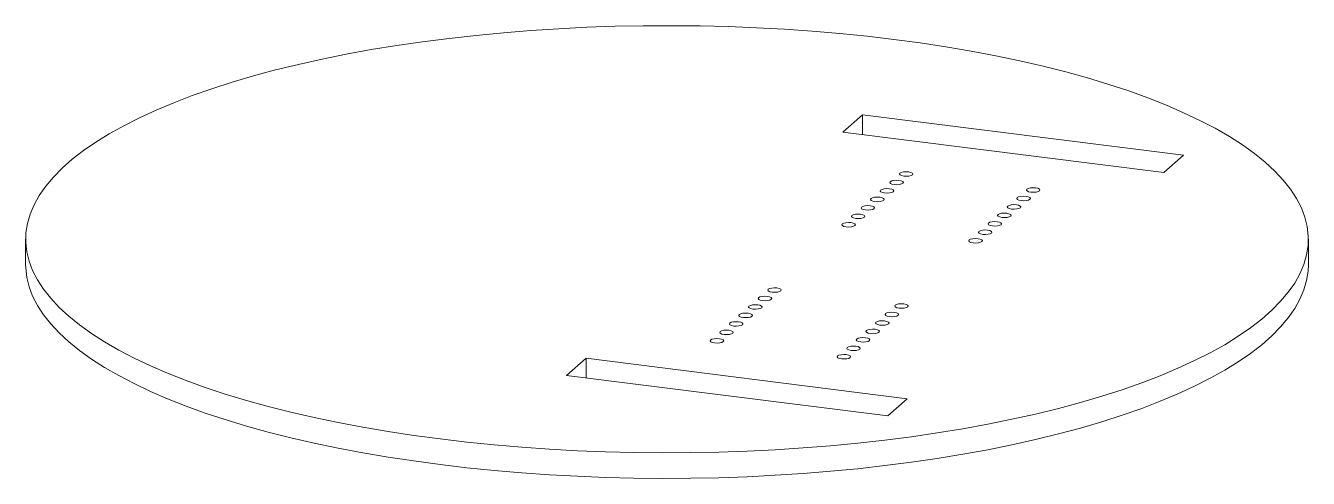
# Paper-space layout '_Dimetric' of a CAD drawing. Header units: inches. Extents: x -5.9 to 5.9, y -2.2 to 2.
import ezdxf

# ---------------------------------------------------------------- set-up
doc = ezdxf.new("R2010")
doc.units = ezdxf.units.IN
doc.header["$MEASUREMENT"] = 0

psp = doc.layouts.new('_Dimetric')

# ---------------------------------------------------------------- linework, layer by layer
at = {"color": 7, "linetype": 'Continuous', "lineweight": 15}
for p, q in [((1.8, 1.146), (1.619, 0.987)), ((4.756, 0.774), (1.8, 1.146)), ((1.8, 0.964), (1.8, 1.146)), ((1.619, 0.987), (4.575, 0.614)), ((4.575, 0.614), (4.756, 0.774)), ((-5.906, 0), (-5.906, -0.236)), ((5.906, -0.236), (5.906, 0)), ((-0.744, -1.097), (-0.924, -1.256)), ((2.212, -1.47), (-0.744, -1.097)), ((-0.744, -1.279), (-0.744, -1.097)), ((-0.924, -1.256), (2.032, -1.629)), ((2.032, -1.629), (2.212, -1.47))]:
    psp.add_line(p, q, dxfattribs=at)
at = {"color": 7, "linetype": 'Continuous', "lineweight": 15, "flags": 128}
for points in [[(-2.088, -1.841), (-1.842, -1.87), (-1.592, -1.896), (-1.338, -1.917), (-1.083, -1.935), (-0.825, -1.949), (-0.565, -1.959), (-0.305, -1.966), (-0.044, -1.968), (0.218, -1.967), (0.478, -1.962), (0.738, -1.953), (0.997, -1.94), (1.253, -1.924), (1.507, -1.903), (1.758, -1.879), (2.006, -1.851), (2.25, -1.82), (2.489, -1.785), (2.724, -1.747), (2.953, -1.705), (3.176, -1.66), (3.393, -1.611), (3.604, -1.56), (3.807, -1.505), (4.003, -1.447), (4.191, -1.387), (4.371, -1.324), (4.542, -1.258), (4.705, -1.19), (4.858, -1.119), (5.002, -1.046), (5.136, -0.972), (5.26, -0.895), (5.373, -0.817), (5.477, -0.737), (5.569, -0.655), (5.65, -0.572), (5.721, -0.488), (5.78, -0.404), (5.828, -0.318), (5.864, -0.232), (5.889, -0.145), (5.903, -0.058), (5.905, 0.029), (5.895, 0.116), (5.874, 0.203), (5.841, 0.289), (5.797, 0.375), (5.742, 0.46), (5.675, 0.544), (5.597, 0.628), (5.509, 0.709), (5.409, 0.79), (5.299, 0.869), (5.178, 0.946), (5.048, 1.022), (4.907, 1.095), (4.757, 1.166), (4.598, 1.235), (4.429, 1.302), (4.252, 1.366), (4.067, 1.427), (3.873, 1.486), (3.672, 1.542), (3.464, 1.594), (3.249, 1.644), (3.028, 1.69), (2.801, 1.733), (2.568, 1.773), (2.33, 1.809), (2.088, 1.841), (1.842, 1.87), (1.592, 1.896), (1.338, 1.917), (1.083, 1.935), (0.825, 1.949), (0.565, 1.959), (0.305, 1.966), (0.044, 1.968), (-0.218, 1.967), (-0.478, 1.962), (-0.738, 1.953), (-0.997, 1.94), (-1.253, 1.924), (-1.507, 1.903), (-1.758, 1.879), (-2.006, 1.851), (-2.25, 1.82), (-2.489, 1.785), (-2.724, 1.747), (-2.953, 1.705), (-3.176, 1.66), (-3.393, 1.611), (-3.604, 1.56), (-3.807, 1.505), (-4.003, 1.447), (-4.191, 1.387), (-4.371, 1.324), (-4.542, 1.258), (-4.705, 1.19), (-4.858, 1.119), (-5.002, 1.046), (-5.136, 0.972), (-5.26, 0.895), (-5.373, 0.817), (-5.477, 0.737), (-5.569, 0.655), (-5.65, 0.572), (-5.721, 0.488), (-5.78, 0.404), (-5.828, 0.318), (-5.864, 0.232), (-5.889, 0.145), (-5.903, 0.058), (-5.905, -0.029), (-5.895, -0.116), (-5.874, -0.203), (-5.841, -0.289), (-5.797, -0.375), (-5.742, -0.46), (-5.675, -0.544), (-5.597, -0.628), (-5.509, -0.709), (-5.409, -0.79), (-5.299, -0.869), (-5.178, -0.946), (-5.048, -1.022), (-4.907, -1.095), (-4.757, -1.166), (-4.598, -1.235), (-4.429, -1.302), (-4.252, -1.366), (-4.067, -1.427), (-3.873, -1.486), (-3.672, -1.542), (-3.464, -1.594), (-3.249, -1.644), (-3.028, -1.69), (-2.801, -1.733), (-2.568, -1.773), (-2.33, -1.809), (-2.088, -1.841)], [(2.181, 0.581), (2.205, 0.58), (2.228, 0.582), (2.248, 0.587), (2.261, 0.594), (2.265, 0.602), (2.26, 0.609), (2.245, 0.616), (2.225, 0.62), (2.201, 0.622), (2.177, 0.62), (2.157, 0.615), (2.144, 0.608), (2.14, 0.6), (2.146, 0.592), (2.16, 0.586), (2.181, 0.581)], [(2.092, 0.503), (2.116, 0.502), (2.14, 0.504), (2.16, 0.509), (2.173, 0.516), (2.177, 0.524), (2.171, 0.532), (2.157, 0.538), (2.136, 0.542), (2.112, 0.544), (2.088, 0.542), (2.069, 0.537), (2.056, 0.53), (2.052, 0.522), (2.057, 0.514), (2.071, 0.508), (2.092, 0.503)], [(3.35, 0.434), (3.374, 0.433), (3.398, 0.435), (3.417, 0.439), (3.43, 0.446), (3.434, 0.454), (3.429, 0.462), (3.415, 0.469), (3.394, 0.473), (3.37, 0.474), (3.346, 0.473), (3.326, 0.468), (3.313, 0.461), (3.309, 0.453), (3.315, 0.445), (3.329, 0.438), (3.35, 0.434)], [(1.915, 0.348), (1.939, 0.346), (1.963, 0.348), (1.983, 0.353), (1.996, 0.36), (2, 0.368), (1.994, 0.376), (1.98, 0.382), (1.96, 0.387), (1.935, 0.388), (1.912, 0.386), (1.892, 0.381), (1.879, 0.374), (1.875, 0.366), (1.88, 0.358), (1.895, 0.352), (1.915, 0.348)], [(2.004, 0.426), (2.028, 0.424), (2.052, 0.426), (2.071, 0.431), (2.084, 0.438), (2.088, 0.446), (2.083, 0.454), (2.069, 0.46), (2.048, 0.464), (2.024, 0.466), (2, 0.464), (1.98, 0.459), (1.967, 0.452), (1.963, 0.444), (1.969, 0.436), (1.983, 0.43), (2.004, 0.426)], [(3.261, 0.356), (3.285, 0.355), (3.309, 0.357), (3.329, 0.361), (3.342, 0.368), (3.346, 0.376), (3.34, 0.384), (3.326, 0.391), (3.306, 0.395), (3.282, 0.396), (3.258, 0.395), (3.238, 0.39), (3.225, 0.383), (3.221, 0.375), (3.227, 0.367), (3.241, 0.36), (3.261, 0.356)], [(1.827, 0.27), (1.851, 0.268), (1.875, 0.27), (1.895, 0.275), (1.908, 0.282), (1.912, 0.29), (1.906, 0.298), (1.892, 0.304), (1.871, 0.309), (1.847, 0.31), (1.823, 0.308), (1.803, 0.303), (1.791, 0.296), (1.787, 0.288), (1.792, 0.281), (1.806, 0.274), (1.827, 0.27)], [(3.085, 0.2), (3.109, 0.199), (3.132, 0.201), (3.152, 0.205), (3.165, 0.212), (3.169, 0.22), (3.164, 0.228), (3.149, 0.235), (3.129, 0.239), (3.105, 0.241), (3.081, 0.239), (3.061, 0.234), (3.048, 0.227), (3.044, 0.219), (3.05, 0.211), (3.064, 0.205), (3.085, 0.2)], [(3.173, 0.278), (3.197, 0.277), (3.221, 0.279), (3.241, 0.283), (3.254, 0.29), (3.258, 0.298), (3.252, 0.306), (3.238, 0.313), (3.217, 0.317), (3.193, 0.319), (3.169, 0.317), (3.15, 0.312), (3.137, 0.305), (3.133, 0.297), (3.138, 0.289), (3.152, 0.282), (3.173, 0.278)], [(1.65, 0.114), (1.674, 0.112), (1.698, 0.114), (1.718, 0.119), (1.731, 0.126), (1.735, 0.134), (1.729, 0.142), (1.715, 0.148), (1.694, 0.153), (1.67, 0.154), (1.647, 0.152), (1.627, 0.147), (1.614, 0.141), (1.61, 0.133), (1.615, 0.125), (1.629, 0.118), (1.65, 0.114)], [(1.739, 0.192), (1.763, 0.19), (1.786, 0.192), (1.806, 0.197), (1.819, 0.204), (1.823, 0.212), (1.818, 0.22), (1.803, 0.226), (1.783, 0.231), (1.759, 0.232), (1.735, 0.23), (1.715, 0.225), (1.702, 0.219), (1.698, 0.21), (1.704, 0.203), (1.718, 0.196), (1.739, 0.192)], [(2.996, 0.122), (3.02, 0.121), (3.044, 0.123), (3.064, 0.128), (3.077, 0.134), (3.081, 0.142), (3.075, 0.15), (3.061, 0.157), (3.04, 0.161), (3.016, 0.163), (2.993, 0.161), (2.973, 0.156), (2.96, 0.149), (2.956, 0.141), (2.961, 0.133), (2.976, 0.127), (2.996, 0.122)], [(2.819, -0.034), (2.843, -0.035), (2.867, -0.033), (2.887, -0.028), (2.9, -0.021), (2.904, -0.013), (2.899, -0.006), (2.884, 0.001), (2.864, 0.005), (2.84, 0.007), (2.816, 0.005), (2.796, 0), (2.783, -0.007), (2.779, -0.015), (2.785, -0.023), (2.799, -0.029), (2.819, -0.034)], [(2.908, 0.044), (2.932, 0.043), (2.956, 0.045), (2.975, 0.05), (2.988, 0.056), (2.992, 0.064), (2.987, 0.072), (2.973, 0.079), (2.952, 0.083), (2.928, 0.085), (2.904, 0.083), (2.884, 0.078), (2.871, 0.071), (2.867, 0.063), (2.873, 0.055), (2.887, 0.049), (2.908, 0.044)], [(-5.906, -0.236), (-5.905, -0.265), (-5.895, -0.352), (-5.874, -0.439), (-5.841, -0.525), (-5.797, -0.611), (-5.742, -0.696), (-5.675, -0.78), (-5.597, -0.863), (-5.509, -0.945), (-5.409, -1.026), (-5.299, -1.105), (-5.178, -1.182), (-5.048, -1.257), (-4.907, -1.331), (-4.757, -1.402), (-4.598, -1.471), (-4.429, -1.538), (-4.252, -1.602), (-4.067, -1.663), (-3.873, -1.722), (-3.672, -1.777), (-3.464, -1.83), (-3.249, -1.879), (-3.028, -1.926), (-2.801, -1.969), (-2.568, -2.008), (-2.33, -2.044), (-2.088, -2.077)], [(-2.088, -2.077), (-1.842, -2.106), (-1.592, -2.131), (-1.338, -2.153), (-1.083, -2.171), (-0.825, -2.185), (-0.565, -2.195), (-0.305, -2.202), (-0.044, -2.204), (0.218, -2.203), (0.478, -2.198), (0.738, -2.189), (0.997, -2.176), (1.253, -2.159), (1.507, -2.139), (1.758, -2.115), (2.006, -2.087), (2.25, -2.056), (2.489, -2.021), (2.724, -1.982), (2.953, -1.94), (3.176, -1.895), (3.393, -1.847), (3.604, -1.795), (3.807, -1.741), (4.003, -1.683), (4.191, -1.623), (4.371, -1.559), (4.542, -1.494), (4.705, -1.425), (4.858, -1.355), (5.002, -1.282), (5.136, -1.207), (5.26, -1.131), (5.373, -1.052), (5.477, -0.972), (5.569, -0.891), (5.65, -0.808), (5.721, -0.724), (5.78, -0.639), (5.828, -0.554), (5.864, -0.467), (5.889, -0.381), (5.903, -0.294), (5.906, -0.236)], [(0.968, -0.488), (0.992, -0.489), (1.016, -0.488), (1.035, -0.483), (1.048, -0.476), (1.052, -0.468), (1.047, -0.46), (1.033, -0.453), (1.012, -0.449), (0.988, -0.448), (0.964, -0.45), (0.944, -0.454), (0.931, -0.461), (0.927, -0.469), (0.933, -0.477), (0.947, -0.484), (0.968, -0.488)], [(0.879, -0.566), (0.903, -0.567), (0.927, -0.566), (0.947, -0.561), (0.96, -0.554), (0.964, -0.546), (0.958, -0.538), (0.944, -0.531), (0.924, -0.527), (0.9, -0.526), (0.876, -0.528), (0.856, -0.532), (0.843, -0.539), (0.839, -0.547), (0.845, -0.555), (0.859, -0.562), (0.879, -0.566)], [(0.703, -0.722), (0.727, -0.723), (0.75, -0.721), (0.77, -0.717), (0.783, -0.71), (0.787, -0.702), (0.782, -0.694), (0.768, -0.687), (0.747, -0.683), (0.723, -0.682), (0.699, -0.683), (0.679, -0.688), (0.666, -0.695), (0.662, -0.703), (0.668, -0.711), (0.682, -0.718), (0.703, -0.722)], [(0.791, -0.644), (0.815, -0.645), (0.839, -0.643), (0.859, -0.639), (0.872, -0.632), (0.876, -0.624), (0.87, -0.616), (0.856, -0.609), (0.835, -0.605), (0.811, -0.604), (0.787, -0.606), (0.768, -0.61), (0.755, -0.617), (0.751, -0.625), (0.756, -0.633), (0.77, -0.64), (0.791, -0.644)], [(2.049, -0.713), (2.073, -0.715), (2.097, -0.713), (2.116, -0.708), (2.129, -0.701), (2.133, -0.693), (2.128, -0.685), (2.114, -0.679), (2.093, -0.674), (2.069, -0.673), (2.045, -0.675), (2.025, -0.68), (2.012, -0.686), (2.008, -0.695), (2.014, -0.702), (2.028, -0.709), (2.049, -0.713)], [(2.137, -0.635), (2.161, -0.637), (2.185, -0.635), (2.205, -0.63), (2.218, -0.623), (2.222, -0.615), (2.216, -0.607), (2.202, -0.601), (2.181, -0.596), (2.157, -0.595), (2.133, -0.597), (2.114, -0.602), (2.101, -0.609), (2.097, -0.617), (2.102, -0.624), (2.116, -0.631), (2.137, -0.635)], [(0.614, -0.8), (0.638, -0.801), (0.662, -0.799), (0.682, -0.795), (0.695, -0.788), (0.699, -0.78), (0.693, -0.772), (0.679, -0.765), (0.658, -0.761), (0.634, -0.76), (0.611, -0.761), (0.591, -0.766), (0.578, -0.773), (0.574, -0.781), (0.579, -0.789), (0.594, -0.796), (0.614, -0.8)], [(1.96, -0.791), (1.984, -0.793), (2.008, -0.791), (2.028, -0.786), (2.041, -0.779), (2.045, -0.771), (2.039, -0.763), (2.025, -0.757), (2.004, -0.752), (1.98, -0.751), (1.957, -0.753), (1.937, -0.758), (1.924, -0.764), (1.92, -0.772), (1.925, -0.78), (1.94, -0.787), (1.96, -0.791)], [(0.437, -0.956), (0.462, -0.957), (0.485, -0.955), (0.505, -0.951), (0.518, -0.944), (0.522, -0.936), (0.517, -0.928), (0.502, -0.921), (0.482, -0.917), (0.458, -0.915), (0.434, -0.917), (0.414, -0.922), (0.401, -0.929), (0.397, -0.937), (0.403, -0.945), (0.417, -0.951), (0.437, -0.956)], [(0.526, -0.878), (0.55, -0.879), (0.574, -0.877), (0.594, -0.873), (0.606, -0.866), (0.61, -0.858), (0.605, -0.85), (0.591, -0.843), (0.57, -0.839), (0.546, -0.838), (0.522, -0.839), (0.502, -0.844), (0.49, -0.851), (0.485, -0.859), (0.491, -0.867), (0.505, -0.874), (0.526, -0.878)], [(1.784, -0.947), (1.808, -0.949), (1.831, -0.947), (1.851, -0.942), (1.864, -0.935), (1.868, -0.927), (1.863, -0.919), (1.848, -0.913), (1.828, -0.908), (1.804, -0.907), (1.78, -0.909), (1.76, -0.913), (1.747, -0.92), (1.743, -0.928), (1.749, -0.936), (1.763, -0.943), (1.784, -0.947)], [(1.872, -0.869), (1.896, -0.871), (1.92, -0.869), (1.94, -0.864), (1.952, -0.857), (1.956, -0.849), (1.951, -0.841), (1.937, -0.835), (1.916, -0.83), (1.892, -0.829), (1.868, -0.831), (1.848, -0.835), (1.836, -0.842), (1.832, -0.85), (1.837, -0.858), (1.851, -0.865), (1.872, -0.869)], [(1.607, -1.103), (1.631, -1.104), (1.655, -1.103), (1.674, -1.098), (1.687, -1.091), (1.691, -1.083), (1.686, -1.075), (1.672, -1.068), (1.651, -1.064), (1.627, -1.063), (1.603, -1.065), (1.583, -1.069), (1.57, -1.076), (1.566, -1.084), (1.572, -1.092), (1.586, -1.099), (1.607, -1.103)], [(1.695, -1.025), (1.719, -1.026), (1.743, -1.025), (1.763, -1.02), (1.776, -1.013), (1.78, -1.005), (1.774, -0.997), (1.76, -0.99), (1.739, -0.986), (1.715, -0.985), (1.692, -0.987), (1.672, -0.991), (1.659, -0.998), (1.655, -1.006), (1.66, -1.014), (1.674, -1.021), (1.695, -1.025)]]:
    psp.add_lwpolyline(points, dxfattribs=at)

doc.saveas('drawing.dxf')
